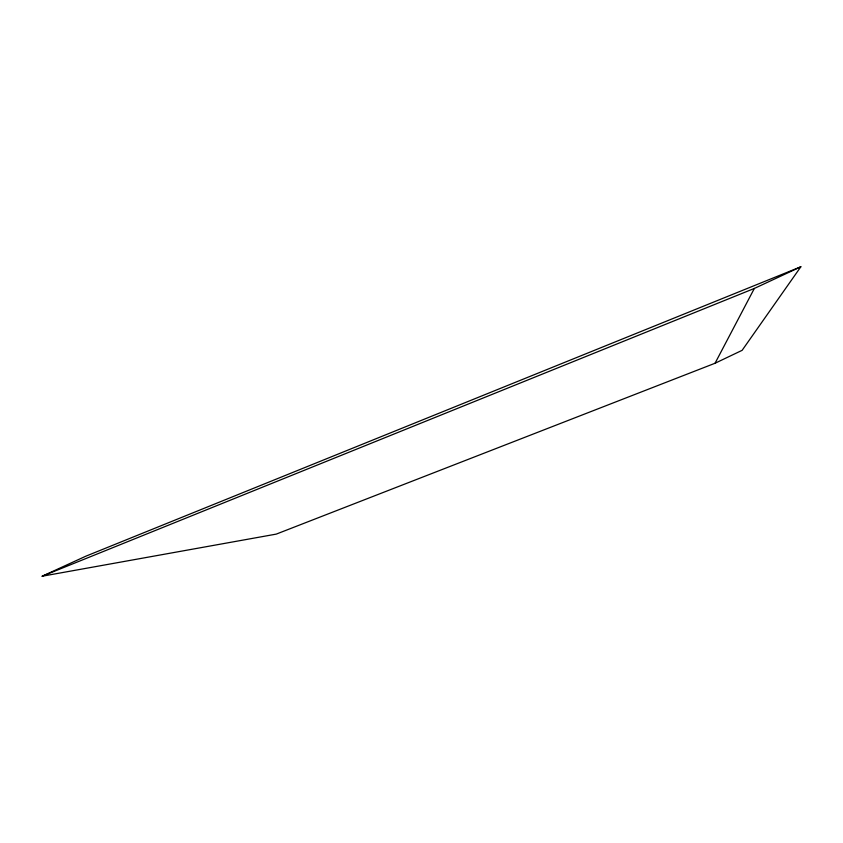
<?xml version="1.0" encoding="UTF-8"?>
<svg xmlns="http://www.w3.org/2000/svg" width="843" height="843" viewBox="0 0 843 843"><rect width="100%" height="100%" fill="white"/><g stroke="black" fill="none" stroke-linecap="round" stroke-linejoin="round"><path stroke-width="1.26" d="M715.043 363.249L754.348 288.443L800.85 266.778L742.125 350.33L715.043 363.249L276.251 534.114L42.15 576.222L85.912 556.159L800.85 266.778M42.15 576.222L754.348 288.443"/></g></svg>
